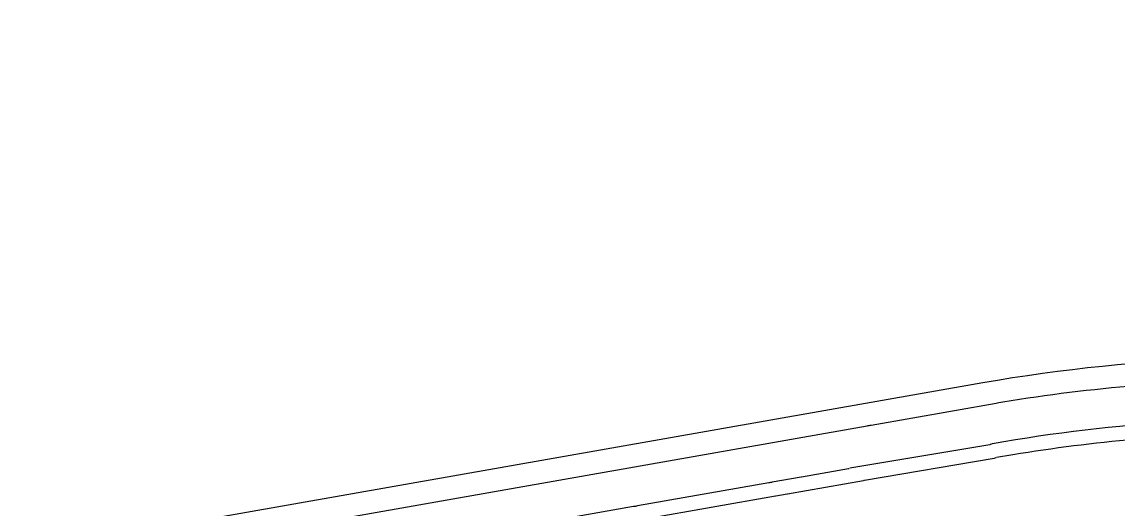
# Model space of a CAD drawing. Extents: x 3103 to 3424, y -52 to 175.
# Drawn here: x 3144 to 3153.96, y 45.78 to 50.21 of the extents above; entities that cross this region are included whole.
import ezdxf

# ---------------------------------------------------------------- set-up
doc = ezdxf.new("R2010")
doc.units = 0
doc.layers.add('gbr-dxf_layer0', color=7, linetype='Continuous')
doc.layers.add('gbr-outline-dxf_layer1', color=2, linetype='Continuous')

msp = doc.modelspace()

# ---------------------------------------------------------------- linework, layer by layer
at = {"layer": 'gbr-dxf_layer0'}
for p, q in [((3152.8387, 46.2389), (3152.855, 46.2461)), ((3150.958, 45.9142), (3151.6475, 46.0358)), ((3150.8515, 45.8962), (3150.9547, 45.9142))]:
    msp.add_line(p, q, dxfattribs=at)
at = {"layer": 'gbr-dxf_layer0', "linetype": 'Continuous'}
for points in [[(3146.3359, 45.5899), (3151.6831, 46.5331, -0.050936), (3151.7186, 46.5394), (3152.8533, 46.7395, -0.035296), (3152.8779, 46.7439), (3152.9157, 46.7505, -0.041107), (3155.3526, 46.9514)], [(3152.858, 46.247), (3153.0059, 46.2722, -0.038225), (3155.2288, 46.4672, -0.069104), (3159.1563, 45.9213, -0.052797), (3159.1615, 45.9203, -0.05511), (3159.1667, 45.9184, -0.001433), (3159.2444, 45.896)], [(3152.8188, 46.3694), (3152.8028, 46.3624, -0.098952), (3152.798, 46.3612), (3151.5244, 46.1468)], [(3151.6527, 46.0384, -0.079549), (3151.6565, 46.0396), (3152.8372, 46.2385)], [(3151.5185, 46.1433, -0.093015), (3151.5141, 46.1417), (3151.0865, 46.0665)], [(3151.0833, 46.0665), (3150.8197, 46.02, -0.044899), (3150.7883, 46.0145), (3149.5952, 45.8041, -0.050271), (3149.5601, 45.7979), (3148.4836, 45.6081, -0.048697), (3148.4497, 45.6021), (3147.5802, 45.4488, -0.042837), (3147.5503, 45.4435), (3146.41, 45.2425, -0.039118), (3146.3827, 45.2377), (3145.3419, 45.0542, -0.043511), (3145.3116, 45.0488), (3144.1436, 44.8429, -0.046745), (3144.111, 44.8371), (3143.2125, 44.6787, -0.040142), (3143.1845, 44.6738), (3137.7355, 43.713, -0.203606), (3137.7258, 43.7152), (3137.4413, 43.9143), (3134.834, 43.4548), (3134.7977, 43.4026)]]:
    msp.add_lwpolyline(points, format="xyb", dxfattribs=at)
msp.add_lwpolyline([(3148.4302, 45.4691), (3148.5119, 45.4833), (3150.8483, 45.8954)], dxfattribs=at)
at = {"layer": 'gbr-dxf_layer0'}
msp.add_arc((3155.3907, 31.8525), 14.7431, 93.42905, 100.04088, dxfattribs=at)
at = {"layer": 'gbr-outline-dxf_layer1', "linetype": 'Continuous'}
msp.add_lwpolyline([(3134.0511, 42.6163, -0.414233), (3134.8622, 43.7748), (3152.7317, 46.9257, -0.145892), (3161.3026, 45.9338, 0.101585), (3167.8425, 44.5912), (3173.3424, 44.5912, 0.152268), (3182.7762, 47.5325, -0.152268), (3191.3574, 50.2076), (3216.2273, 50.2076, -0.414215), (3217.2273, 49.2076), (3217.2273, 37.6077, -0.414215), (3216.2273, 36.6077), (3191.5126, 36.6077, 0.151039), (3190.384, 36.259, -0.151026), (3173.3424, 30.9912), (3167.8425, 30.9912, -0.100411), (3156.0737, 33.3789, 0.144694), (3154.947, 33.5066), (3137.224, 30.3814, -0.414157), (3136.0656, 31.1926)], format="xyb", close=True, dxfattribs=at)

doc.saveas('drawing.dxf')
